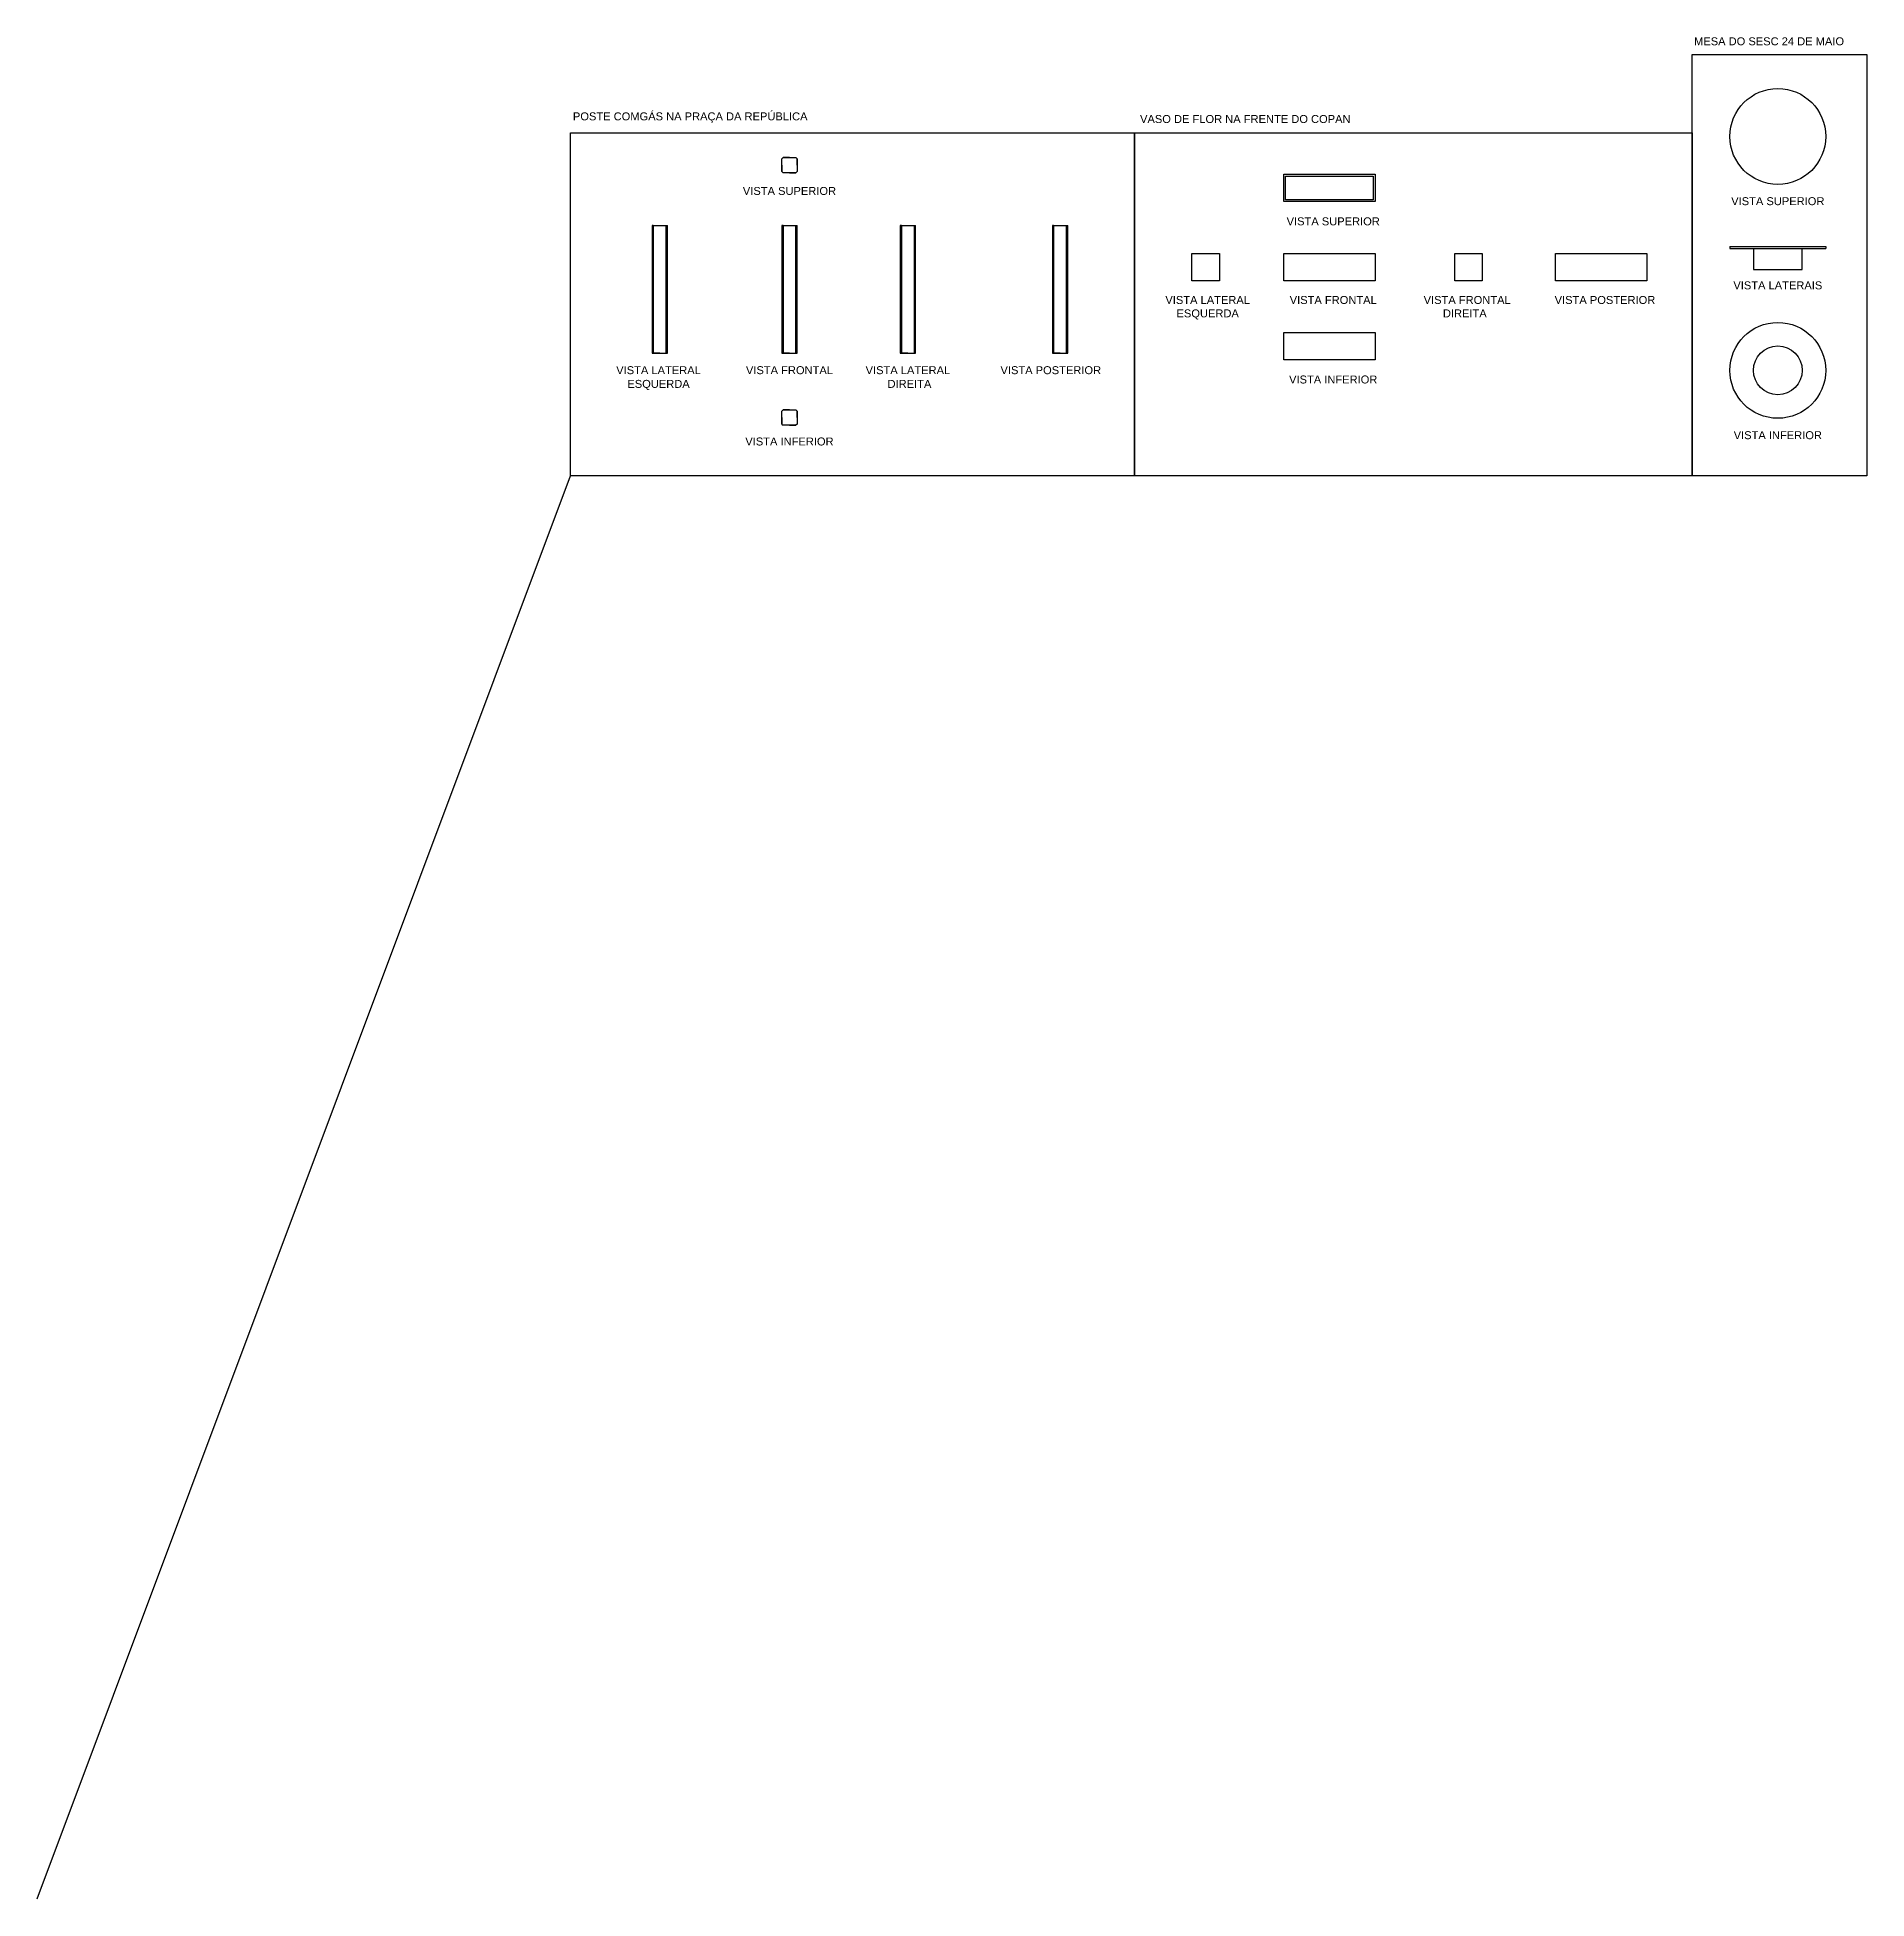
# Model space of a CAD drawing. Header units: millimetres. Extents: x 0 to 2004, y 0 to 2039.
import ezdxf
from ezdxf.enums import TextEntityAlignment as Align

# ---------------------------------------------------------------- set-up
doc = ezdxf.new("R2010")
doc.units = ezdxf.units.MM
doc.layers.add('linha fina', color=2, linetype='Continuous')
doc.layers.add('mais afastado', color=5, linetype='Continuous')
doc.styles.get("Standard").update_dxf_attribs({"font": 'arial.ttf'})

msp = doc.modelspace()

# ---------------------------------------------------------------- linework, layer by layer
for p, q in [((681.7, 1692.7), (674.7, 1692.7)), ((823.8, 1692.7), (816.8, 1692.7)), ((953.6, 1692.7), (946.6, 1692.7)), ((1120.1, 1692.7), (1113.1, 1692.7))]:
    msp.add_line(p, q)
for points in [[(1812.3, 2020.1), (2003.6, 2020.1), (2003.6, 1558.6), (1812.3, 1558.6)], [(584, 1934.2), (1201.6, 1934.2), (1201.6, 1558.6), (584, 1558.6)], [(1201.6, 1934.2), (1812.3, 1934.2), (1812.3, 1558.6), (1201.6, 1558.6)]]:
    msp.add_lwpolyline(points, close=True)
at = {"layer": 'linha fina'}
for p, q in [((1367.1, 1886.8), (1463.1, 1886.8)), ((1367.1, 1860.8), (1367.1, 1886.8)), ((1463.1, 1886.8), (1463.1, 1860.8)), ((1463.1, 1860.8), (1367.1, 1860.8)), ((673.3, 1832.7), (673.3, 1692.7)), ((674.7, 1832.7), (673.3, 1832.7)), ((688.7, 1832.7), (690.1, 1832.7)), ((690.1, 1692.7), (690.1, 1832.7)), ((815.4, 1832.7), (815.4, 1692.7)), ((816.8, 1832.7), (815.4, 1832.7)), ((830.8, 1832.7), (832.2, 1832.7)), ((832.2, 1692.7), (832.2, 1832.7)), ((945.2, 1832.7), (945.2, 1692.7)), ((946.6, 1832.7), (945.2, 1832.7)), ((960.6, 1832.7), (962, 1832.7)), ((962, 1692.7), (962, 1832.7)), ((1111.7, 1832.7), (1111.7, 1692.7)), ((1113.1, 1832.7), (1111.7, 1832.7)), ((1127.1, 1832.7), (1128.5, 1832.7)), ((1128.5, 1692.7), (1128.5, 1832.7)), ((1879.5, 1807.5), (1879.5, 1784.5)), ((1932.8, 1784.5), (1932.8, 1807.5)), ((1879.5, 1784.5), (1932.8, 1784.5)), ((673.3, 1692.7), (674.7, 1692.7)), ((688.7, 1692.7), (690.1, 1692.7)), ((815.4, 1692.7), (816.8, 1692.7)), ((830.8, 1692.7), (832.2, 1692.7)), ((945.2, 1692.7), (946.6, 1692.7)), ((960.6, 1692.7), (962, 1692.7)), ((1111.7, 1692.7), (1113.1, 1692.7)), ((1127.1, 1692.7), (1128.5, 1692.7)), ((0, 0), (584, 1558.6))]:
    msp.add_line(p, q, dxfattribs=at)
msp.add_circle((1906.2, 1674), 52.5, dxfattribs=at)
at = {"layer": 'mais afastado'}
for p, q in [((815.4, 1905.7), (816.8, 1907.1)), ((815.4, 1891.7), (815.4, 1905.7)), ((815.4, 1898.7), (815.4, 1905.7)), ((815.4, 1898.7), (815.4, 1891.7)), ((816.8, 1907.1), (830.8, 1907.1)), ((823.8, 1907.1), (816.8, 1907.1)), ((823.8, 1907.1), (830.8, 1907.1)), ((830.8, 1907.1), (832.2, 1905.7)), ((832.2, 1905.7), (832.2, 1891.7)), ((832.2, 1898.7), (832.2, 1905.7)), ((832.2, 1898.7), (832.2, 1891.7)), ((815.4, 1891.7), (816.8, 1890.3)), ((830.8, 1890.3), (816.8, 1890.3)), ((823.8, 1890.3), (816.8, 1890.3)), ((823.8, 1890.3), (830.8, 1890.3)), ((832.2, 1891.7), (830.8, 1890.3)), ((1365.1, 1888.8), (1465.1, 1888.8)), ((1365.1, 1858.8), (1365.1, 1888.8)), ((1465.1, 1888.8), (1465.1, 1858.8)), ((1465.1, 1858.8), (1365.1, 1858.8)), ((674.7, 1832.7), (681.7, 1832.7)), ((674.7, 1832.7), (674.7, 1692.7)), ((681.7, 1832.7), (688.7, 1832.7)), ((688.7, 1692.7), (688.7, 1832.7)), ((816.8, 1832.7), (823.8, 1832.7)), ((816.8, 1832.7), (816.8, 1692.7)), ((823.8, 1832.7), (830.8, 1832.7)), ((830.8, 1692.7), (830.8, 1832.7)), ((946.6, 1832.7), (953.6, 1832.7)), ((946.6, 1832.7), (946.6, 1692.7)), ((953.6, 1832.7), (960.6, 1832.7)), ((960.6, 1692.7), (960.6, 1832.7)), ((1113.1, 1832.7), (1120.1, 1832.7)), ((1113.1, 1832.7), (1113.1, 1692.7)), ((1120.1, 1832.7), (1127.1, 1832.7)), ((1127.1, 1692.7), (1127.1, 1832.7)), ((1264.6, 1802), (1294.6, 1802)), ((1264.6, 1772), (1264.6, 1802)), ((1294.6, 1802), (1294.6, 1772)), ((1365.1, 1802), (1465.1, 1802)), ((1365.1, 1772), (1365.1, 1802)), ((1465.1, 1802), (1465.1, 1772)), ((1552.5, 1802), (1582.5, 1802)), ((1552.5, 1772), (1552.5, 1802)), ((1582.5, 1802), (1582.5, 1772)), ((1662.6, 1802), (1762.6, 1802)), ((1662.6, 1772), (1662.6, 1802)), ((1762.6, 1802), (1762.6, 1772)), ((1853.7, 1809.5), (1958.7, 1809.5)), ((1853.7, 1809.5), (1853.7, 1808.5)), ((1853.7, 1808.5), (1853.7, 1807.5)), ((1853.7, 1807.5), (1958.7, 1807.5)), ((1958.7, 1809.5), (1958.7, 1807.5)), ((1294.6, 1772), (1264.6, 1772)), ((1465.1, 1772), (1365.1, 1772)), ((1582.5, 1772), (1552.5, 1772)), ((1762.6, 1772), (1662.6, 1772)), ((1365.1, 1715.6), (1465.1, 1715.6)), ((1365.1, 1685.6), (1365.1, 1715.6)), ((1465.1, 1715.6), (1465.1, 1685.6)), ((674.7, 1692.7), (681.7, 1692.7)), ((681.7, 1692.7), (688.7, 1692.7)), ((816.8, 1692.7), (823.8, 1692.7)), ((823.8, 1692.7), (830.8, 1692.7)), ((946.6, 1692.7), (953.6, 1692.7)), ((953.6, 1692.7), (960.6, 1692.7)), ((1113.1, 1692.7), (1120.1, 1692.7)), ((1120.1, 1692.7), (1127.1, 1692.7)), ((1465.1, 1685.6), (1365.1, 1685.6)), ((815.4, 1629.2), (816.8, 1630.6)), ((815.4, 1615.2), (815.4, 1629.2)), ((815.4, 1622.2), (815.4, 1629.2)), ((815.4, 1622.2), (815.4, 1615.2)), ((815.4, 1615.2), (816.8, 1613.8)), ((816.8, 1630.6), (830.8, 1630.6)), ((823.8, 1630.6), (816.8, 1630.6)), ((830.8, 1613.8), (816.8, 1613.8)), ((823.8, 1613.8), (816.8, 1613.8)), ((823.8, 1630.6), (830.8, 1630.6)), ((823.8, 1613.8), (830.8, 1613.8)), ((830.8, 1630.6), (832.2, 1629.2)), ((832.2, 1615.2), (830.8, 1613.8)), ((832.2, 1629.2), (832.2, 1615.2)), ((832.2, 1622.2), (832.2, 1629.2)), ((832.2, 1622.2), (832.2, 1615.2))]:
    msp.add_line(p, q, dxfattribs=at)
for centre, radius in [((1906.2, 1930.2), 52.5), ((1906.2, 1674), 26.7)]:
    msp.add_circle(centre, radius, dxfattribs=at)

# ---------------------------------------------------------------- texts
at = {"color": 4}
for s, height, p in [('MESA DO SESC 24 DE MAIO', 8.711, (1896.6, 2034.4)), ('POSTE COMGÁS NA PRAÇA DA REPÚBLICA', 8.711, (715.1, 1952.2)), ('VASO DE FLOR NA FRENTE DO COPAN', 8.711, (1323, 1949.3)), ('VISTA SUPERIOR', 8.711, (823.8, 1870.5)), ('VISTA SUPERIOR', 8.711, (1906.2, 1859.3)), ('VISTA SUPERIOR', 8.711, (1419.3, 1837.2)), ('VISTA LATERAL', 8.711, (1281.8, 1751.1)), ('VISTA FRONTAL', 8.711, (1419.3, 1751.1)), ('VISTA FRONTAL', 8.711, (1566, 1751.1)), ('VISTA POSTERIOR', 8.711, (1716.9, 1751.1)), ('VISTA LATERAIS', 8.711, (1906.2, 1767.1)), ('ESQUERDA', 8.71, (1281.8, 1736.4)), ('DIREITA', 8.71, (1563.4, 1736.4)), ('VISTA LATERAL', 8.711, (680.4, 1674.2)), ('VISTA FRONTAL', 8.711, (823.8, 1674.2)), ('VISTA LATERAL ', 8.711, (955.2, 1674.2)), ('VISTA POSTERIOR', 8.711, (1110, 1674.2)), ('ESQUERDA', 8.71, (680.4, 1659.2)), ('DIREITA', 8.71, (955.2, 1659.2)), ('VISTA INFERIOR', 8.711, (1419.3, 1664)), ('VISTA INFERIOR', 8.711, (823.8, 1596.1)), ('VISTA INFERIOR', 8.711, (1906.2, 1603))]:
    msp.add_text(s, height=height, dxfattribs=at).set_placement(p, align=Align.MIDDLE_CENTER)

doc.saveas('drawing.dxf')
